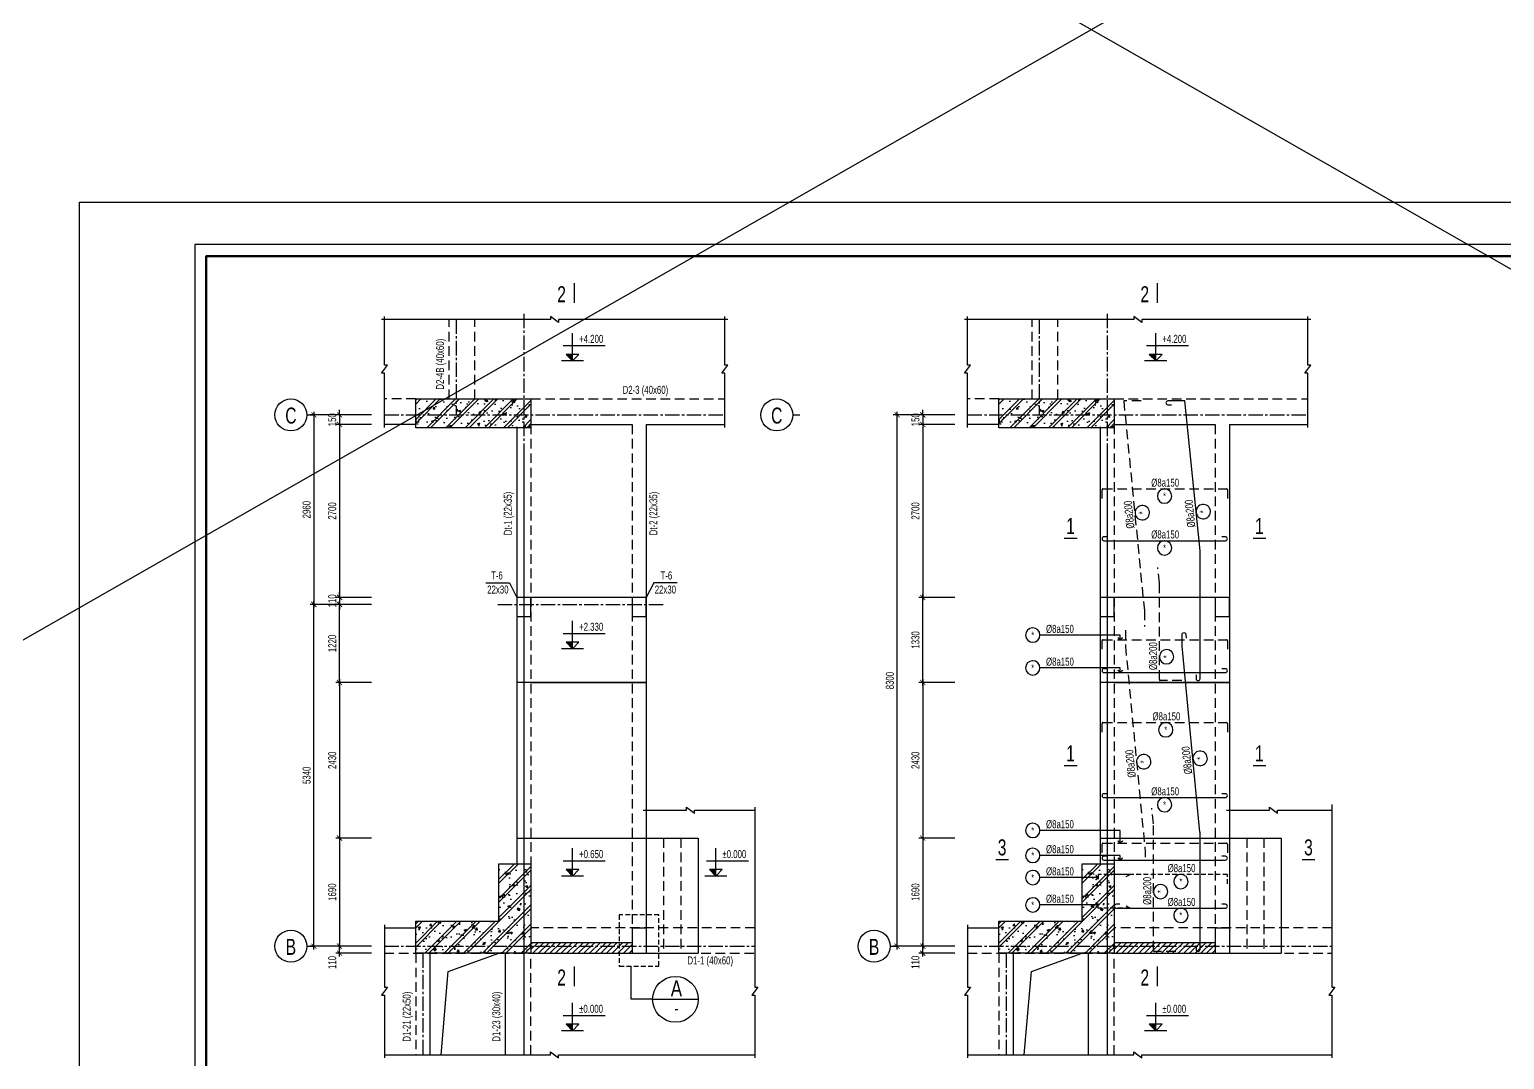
# Model space of a CAD drawing. Header units: millimetres. Extents: x -77370 to 109412, y -14880 to 214694.
# Drawn here: x -781 to 22265, y 22248 to 38339 of the extents above; entities that cross this region are included whole.
import ezdxf
from ezdxf.enums import TextEntityAlignment as Align

# ---------------------------------------------------------------- set-up
doc = ezdxf.new("R2010")
doc.units = ezdxf.units.MM
doc.header["$LTSCALE"] = 300
doc.header["$MEASUREMENT"] = 0
doc.header["$PDMODE"] = 66
doc.linetypes.add('CENTER2', pattern=[1.125, 0.75, -0.125, 0.125, -0.125])
doc.linetypes.add('HIDDEN', pattern=[0.375, 0.25, -0.125])
doc.layers.get('0').update_dxf_attribs({"linetype": 'CONTINUOUS'})
doc.layers.get('DEFPOINTS').update_dxf_attribs({"linetype": 'CONTINUOUS'})
for name, color, linetype in [('CDC-KHUNGTEN', 7, 'CONTINUOUS'), ('CDC.01.AXIS', 160, 'CENTER2'), ('CDC.02.DIM', 1, 'CONTINUOUS'), ('CDC.03.BORDER', 3, 'CONTINUOUS'), ('CDC.04.HIDDEN', 8, 'HIDDEN'), ('CDC.06.TEXT', 2, 'CONTINUOUS'), ('CDC.07.TEXTCOL', 3, 'CONTINUOUS'), ('CDC.09.COLUMN', 4, 'CONTINUOUS'), ('CDC.10.HATCH', 251, 'CONTINUOUS'), ('CDC.11.NOTE', 8, 'CONTINUOUS'), ('CDC.14.STEELNUM', 2, 'CONTINUOUS'), ('KCS_STEEL BOTTOM', 4, 'CONTINUOUS'), ('KCS_STEEL TOP', 4, 'HIDDEN'), ('TEXTCOL_SHAPE', 6, 'CONTINUOUS')]:
    doc.layers.add(name, color=color, linetype=linetype)
doc.styles.add('KCS_SMTEXT', font='arial.ttf', dxfattribs={"width": 0.7})
doc.styles.add('SMTEXT', font='arial.ttf', dxfattribs={"width": 0.7})
doc.dimstyles.new('KCS_DIM50', dxfattribs={"dimscale": 2, "dimtxt": 62.5, "dimasz": 40, "dimexe": 30, "dimexo": 0, "dimgap": 25, "dimtad": 1, "dimdec": 0, "dimzin": 13, "dimdsep": 46, "dimtxsty": 'KCS_SMTEXT', "dimblk": 'ARCHTICK', "dimcen": 0, "dimdle": 25, "dimclrd": 1, "dimclre": 1, "dimclrt": 2, "dimadec": 0, "dimazin": 0, "dimtfac": 1, "dimtdec": 0, "dimtix": 1, "dimtmove": 2, "dimatfit": 3, "dimfxl": 1, "dimtolj": 1, "dimtzin": 13, "dimarcsym": 0})

# ---------------------------------------------------------------- blocks, each defined once
blk = doc.blocks.new('_ArchTick')
at = {"color": 0, "linetype": 'ByBlock', "const_width": 0.15}
blk.add_lwpolyline([(-0.5, -0.5), (0.5, 0.5)], dxfattribs=at)
blk = doc.blocks.new('*D456')
at = {"layer": 'CDC.02.DIM', "color": 1, "lineweight": -2, "transparency": 16777216}
for p, q in [((4563, 29358), (3603, 29358)), ((3663, 23968), (3663, 29408)), ((4563, 24018), (3603, 24018))]:
    blk.add_line(p, q, dxfattribs=at)
at = {"layer": 'DEFPOINTS', "color": 0, "transparency": 16777216}
for p in [(3663, 29358), (4563, 29358), (4563, 24018)]:
    blk.add_point(p, dxfattribs=at)
at = {"layer": 'CDC.02.DIM', "color": 1, "lineweight": -2, "transparency": 16777216, "xscale": 80, "yscale": 80, "zscale": 80}
for p, rotation in [((3663, 29358), 90), ((3663, 24018), 270)]:
    blk.add_blockref('_ArchTick', p, dxfattribs=dict(at, rotation=rotation))
at = {"layer": 'CDC.02.DIM', "color": 2, "transparency": 16777216, "insert": (3549, 26688), "char_height": 125, "attachment_point": 5, "rotation": 90, "style": 'KCS_SMTEXT'}
blk.add_mtext('\\A1;5340', dxfattribs=at)
blk = doc.blocks.new('*D457')
at = {"layer": 'CDC.02.DIM', "color": 1, "lineweight": -2, "transparency": 16777216}
for p, q in [((4563, 29358), (4003, 29358)), ((4063, 28088), (4063, 29408)), ((4563, 28138), (4003, 28138))]:
    blk.add_line(p, q, dxfattribs=at)
at = {"layer": 'DEFPOINTS', "color": 0, "transparency": 16777216}
for p in [(4063, 29358), (4563, 29358), (4563, 28138)]:
    blk.add_point(p, dxfattribs=at)
at = {"layer": 'CDC.02.DIM', "color": 1, "lineweight": -2, "transparency": 16777216, "xscale": 80, "yscale": 80, "zscale": 80}
for p, rotation in [((4063, 29358), 90), ((4063, 28138), 270)]:
    blk.add_blockref('_ArchTick', p, dxfattribs=dict(at, rotation=rotation))
at = {"layer": 'CDC.02.DIM', "color": 2, "transparency": 16777216, "insert": (3949, 28748), "char_height": 125, "attachment_point": 5, "rotation": 90, "style": 'KCS_SMTEXT'}
blk.add_mtext('\\A1;1220', dxfattribs=at)
blk = doc.blocks.new('*D458')
at = {"layer": 'CDC.02.DIM', "color": 1, "lineweight": -2, "transparency": 16777216}
for p, q in [((4563, 32318), (4003, 32318)), ((4063, 32318), (4063, 32398)), ((4063, 32318), (4063, 32168)), ((4563, 32168), (4003, 32168)), ((4063, 32168), (4063, 32088))]:
    blk.add_line(p, q, dxfattribs=at)
at = {"layer": 'DEFPOINTS', "color": 0, "transparency": 16777216}
for p in [(4563, 32318), (4063, 32168), (4563, 32168)]:
    blk.add_point(p, dxfattribs=at)
at = {"layer": 'CDC.02.DIM', "color": 1, "lineweight": -2, "transparency": 16777216, "xscale": 80, "yscale": 80, "zscale": 80}
for p, rotation in [((4063, 32318), 270), ((4063, 32168), 90)]:
    blk.add_blockref('_ArchTick', p, dxfattribs=dict(at, rotation=rotation))
at = {"layer": 'CDC.02.DIM', "color": 2, "transparency": 16777216, "insert": (3949, 32243), "char_height": 125, "attachment_point": 5, "rotation": 90, "style": 'KCS_SMTEXT'}
blk.add_mtext('\\A1;150', dxfattribs=at)
blk = doc.blocks.new('*D459')
at = {"layer": 'CDC.02.DIM', "color": 1, "lineweight": -2, "transparency": 16777216}
for p, q in [((4563, 28138), (4003, 28138)), ((4063, 28188), (4063, 25658)), ((4563, 25708), (4003, 25708))]:
    blk.add_line(p, q, dxfattribs=at)
at = {"layer": 'DEFPOINTS', "color": 0, "transparency": 16777216}
for p in [(4563, 28138), (4063, 25708), (4563, 25708)]:
    blk.add_point(p, dxfattribs=at)
at = {"layer": 'CDC.02.DIM', "color": 1, "lineweight": -2, "transparency": 16777216, "xscale": 80, "yscale": 80, "zscale": 80}
for p, rotation in [((4063, 28138), 90), ((4063, 25708), 270)]:
    blk.add_blockref('_ArchTick', p, dxfattribs=dict(at, rotation=rotation))
at = {"layer": 'CDC.02.DIM', "color": 2, "transparency": 16777216, "insert": (3949, 26923), "char_height": 125, "attachment_point": 5, "rotation": 90, "style": 'KCS_SMTEXT'}
blk.add_mtext('\\A1;2430', dxfattribs=at)
blk = doc.blocks.new('*D460')
at = {"layer": 'CDC.02.DIM', "color": 1, "lineweight": -2, "transparency": 16777216}
for p, q in [((4563, 24018), (4003, 24018)), ((4063, 23858), (4063, 24068)), ((4563, 23908), (4003, 23908))]:
    blk.add_line(p, q, dxfattribs=at)
at = {"layer": 'DEFPOINTS', "color": 0, "transparency": 16777216}
for p in [(4063, 24018), (4563, 24018), (4563, 23908)]:
    blk.add_point(p, dxfattribs=at)
at = {"layer": 'CDC.02.DIM', "color": 1, "lineweight": -2, "transparency": 16777216, "xscale": 80, "yscale": 80, "zscale": 80}
for p, rotation in [((4063, 24018), 90), ((4063, 23908), 270)]:
    blk.add_blockref('_ArchTick', p, dxfattribs=dict(at, rotation=rotation))
at = {"layer": 'CDC.02.DIM', "color": 2, "transparency": 16777216, "insert": (3949, 23763), "char_height": 125, "attachment_point": 5, "rotation": 90, "style": 'KCS_SMTEXT'}
blk.add_mtext('\\A1;110', dxfattribs=at)
blk = doc.blocks.new('*D461')
at = {"layer": 'CDC.02.DIM', "color": 1, "lineweight": -2, "transparency": 16777216}
for p, q in [((4563, 32168), (4003, 32168)), ((4063, 32218), (4063, 29418)), ((4563, 29468), (4003, 29468))]:
    blk.add_line(p, q, dxfattribs=at)
at = {"layer": 'DEFPOINTS', "color": 0, "transparency": 16777216}
for p in [(4563, 32168), (4063, 29468), (4563, 29468)]:
    blk.add_point(p, dxfattribs=at)
at = {"layer": 'CDC.02.DIM', "color": 1, "lineweight": -2, "transparency": 16777216, "xscale": 80, "yscale": 80, "zscale": 80}
for p, rotation in [((4063, 32168), 90), ((4063, 29468), 270)]:
    blk.add_blockref('_ArchTick', p, dxfattribs=dict(at, rotation=rotation))
at = {"layer": 'CDC.02.DIM', "color": 2, "transparency": 16777216, "insert": (3949, 30818), "char_height": 125, "attachment_point": 5, "rotation": 90, "style": 'KCS_SMTEXT'}
blk.add_mtext('\\A1;2700', dxfattribs=at)
blk = doc.blocks.new('*D463')
at = {"layer": 'CDC.02.DIM', "color": 1, "lineweight": -2, "transparency": 16777216}
for p, q in [((4563, 25708), (4003, 25708)), ((4063, 25758), (4063, 23968)), ((4563, 24018), (4003, 24018))]:
    blk.add_line(p, q, dxfattribs=at)
at = {"layer": 'DEFPOINTS', "color": 0, "transparency": 16777216}
for p in [(4563, 25708), (4063, 24018), (4563, 24018)]:
    blk.add_point(p, dxfattribs=at)
at = {"layer": 'CDC.02.DIM', "color": 1, "lineweight": -2, "transparency": 16777216, "xscale": 80, "yscale": 80, "zscale": 80}
for p, rotation in [((4063, 25708), 90), ((4063, 24018), 270)]:
    blk.add_blockref('_ArchTick', p, dxfattribs=dict(at, rotation=rotation))
at = {"layer": 'CDC.02.DIM', "color": 2, "transparency": 16777216, "insert": (3949, 24863), "char_height": 125, "attachment_point": 5, "rotation": 90, "style": 'KCS_SMTEXT'}
blk.add_mtext('\\A1;1690', dxfattribs=at)
blk = doc.blocks.new('*D222')
at = {"layer": 'CDC.02.DIM', "color": 1, "lineweight": -2, "transparency": 16777216}
for p, q in [((13676, 32318), (12716, 32318)), ((12776, 23968), (12776, 32368)), ((13676, 24018), (12716, 24018))]:
    blk.add_line(p, q, dxfattribs=at)
at = {"layer": 'DEFPOINTS', "color": 0, "transparency": 16777216}
for p in [(12776, 32318), (13676, 32318), (13676, 24018)]:
    blk.add_point(p, dxfattribs=at)
at = {"layer": 'CDC.02.DIM', "color": 1, "lineweight": -2, "transparency": 16777216, "xscale": 80, "yscale": 80, "zscale": 80}
for p, rotation in [((12776, 32318), 90), ((12776, 24018), 270)]:
    blk.add_blockref('_ArchTick', p, dxfattribs=dict(at, rotation=rotation))
at = {"layer": 'CDC.02.DIM', "color": 2, "transparency": 16777216, "insert": (12662, 28168), "char_height": 125, "attachment_point": 5, "rotation": 90, "style": 'KCS_SMTEXT'}
blk.add_mtext('\\A1;8300', dxfattribs=at)
blk = doc.blocks.new('*D223')
at = {"layer": 'CDC.02.DIM', "color": 1, "lineweight": -2, "transparency": 16777216}
for p, q in [((13176, 28088), (13176, 29518)), ((13676, 29468), (13116, 29468)), ((13676, 28138), (13116, 28138))]:
    blk.add_line(p, q, dxfattribs=at)
at = {"layer": 'DEFPOINTS', "color": 0, "transparency": 16777216}
for p in [(13176, 29468), (13676, 29468), (13676, 28138)]:
    blk.add_point(p, dxfattribs=at)
at = {"layer": 'CDC.02.DIM', "color": 1, "lineweight": -2, "transparency": 16777216, "xscale": 80, "yscale": 80, "zscale": 80}
for p, rotation in [((13176, 29468), 90), ((13176, 28138), 270)]:
    blk.add_blockref('_ArchTick', p, dxfattribs=dict(at, rotation=rotation))
at = {"layer": 'CDC.02.DIM', "color": 2, "transparency": 16777216, "insert": (13062, 28803), "char_height": 125, "attachment_point": 5, "rotation": 90, "style": 'KCS_SMTEXT'}
blk.add_mtext('\\A1;1330', dxfattribs=at)
blk = doc.blocks.new('*D224')
at = {"layer": 'CDC.02.DIM', "color": 1, "lineweight": -2, "transparency": 16777216}
for p, q in [((13676, 32318), (13116, 32318)), ((13176, 32318), (13176, 32398)), ((13176, 32318), (13176, 32168)), ((13676, 32168), (13116, 32168)), ((13176, 32168), (13176, 32088))]:
    blk.add_line(p, q, dxfattribs=at)
at = {"layer": 'DEFPOINTS', "color": 0, "transparency": 16777216}
for p in [(13676, 32318), (13176, 32168), (13676, 32168)]:
    blk.add_point(p, dxfattribs=at)
at = {"layer": 'CDC.02.DIM', "color": 1, "lineweight": -2, "transparency": 16777216, "xscale": 80, "yscale": 80, "zscale": 80}
for p, rotation in [((13176, 32318), 270), ((13176, 32168), 90)]:
    blk.add_blockref('_ArchTick', p, dxfattribs=dict(at, rotation=rotation))
at = {"layer": 'CDC.02.DIM', "color": 2, "transparency": 16777216, "insert": (13062, 32243), "char_height": 125, "attachment_point": 5, "rotation": 90, "style": 'KCS_SMTEXT'}
blk.add_mtext('\\A1;150', dxfattribs=at)
blk = doc.blocks.new('*D225')
at = {"layer": 'CDC.02.DIM', "color": 1, "lineweight": -2, "transparency": 16777216}
for p, q in [((13676, 28138), (13116, 28138)), ((13176, 28188), (13176, 25658)), ((13676, 25708), (13116, 25708))]:
    blk.add_line(p, q, dxfattribs=at)
at = {"layer": 'DEFPOINTS', "color": 0, "transparency": 16777216}
for p in [(13676, 28138), (13176, 25708), (13676, 25708)]:
    blk.add_point(p, dxfattribs=at)
at = {"layer": 'CDC.02.DIM', "color": 1, "lineweight": -2, "transparency": 16777216, "xscale": 80, "yscale": 80, "zscale": 80}
for p, rotation in [((13176, 28138), 90), ((13176, 25708), 270)]:
    blk.add_blockref('_ArchTick', p, dxfattribs=dict(at, rotation=rotation))
at = {"layer": 'CDC.02.DIM', "color": 2, "transparency": 16777216, "insert": (13062, 26923), "char_height": 125, "attachment_point": 5, "rotation": 90, "style": 'KCS_SMTEXT'}
blk.add_mtext('\\A1;2430', dxfattribs=at)
blk = doc.blocks.new('*D226')
at = {"layer": 'CDC.02.DIM', "color": 1, "lineweight": -2, "transparency": 16777216}
for p, q in [((13676, 24018), (13116, 24018)), ((13176, 23858), (13176, 24068)), ((13676, 23908), (13116, 23908))]:
    blk.add_line(p, q, dxfattribs=at)
at = {"layer": 'DEFPOINTS', "color": 0, "transparency": 16777216}
for p in [(13176, 24018), (13676, 24018), (13676, 23908)]:
    blk.add_point(p, dxfattribs=at)
at = {"layer": 'CDC.02.DIM', "color": 1, "lineweight": -2, "transparency": 16777216, "xscale": 80, "yscale": 80, "zscale": 80}
for p, rotation in [((13176, 24018), 90), ((13176, 23908), 270)]:
    blk.add_blockref('_ArchTick', p, dxfattribs=dict(at, rotation=rotation))
at = {"layer": 'CDC.02.DIM', "color": 2, "transparency": 16777216, "insert": (13062, 23767), "char_height": 125, "attachment_point": 5, "rotation": 90, "style": 'KCS_SMTEXT'}
blk.add_mtext('\\A1;110', dxfattribs=at)
blk = doc.blocks.new('*D227')
at = {"layer": 'CDC.02.DIM', "color": 1, "lineweight": -2, "transparency": 16777216}
for p, q in [((13676, 32168), (13116, 32168)), ((13176, 32218), (13176, 29418)), ((13676, 29468), (13116, 29468))]:
    blk.add_line(p, q, dxfattribs=at)
at = {"layer": 'DEFPOINTS', "color": 0, "transparency": 16777216}
for p in [(13676, 32168), (13176, 29468), (13676, 29468)]:
    blk.add_point(p, dxfattribs=at)
at = {"layer": 'CDC.02.DIM', "color": 1, "lineweight": -2, "transparency": 16777216, "xscale": 80, "yscale": 80, "zscale": 80}
for p, rotation in [((13176, 32168), 90), ((13176, 29468), 270)]:
    blk.add_blockref('_ArchTick', p, dxfattribs=dict(at, rotation=rotation))
at = {"layer": 'CDC.02.DIM', "color": 2, "transparency": 16777216, "insert": (13062, 30818), "char_height": 125, "attachment_point": 5, "rotation": 90, "style": 'KCS_SMTEXT'}
blk.add_mtext('\\A1;2700', dxfattribs=at)
blk = doc.blocks.new('*D229')
at = {"layer": 'CDC.02.DIM', "color": 1, "lineweight": -2, "transparency": 16777216}
for p, q in [((13676, 25708), (13116, 25708)), ((13176, 25758), (13176, 23968)), ((13676, 24018), (13116, 24018))]:
    blk.add_line(p, q, dxfattribs=at)
at = {"layer": 'DEFPOINTS', "color": 0, "transparency": 16777216}
for p in [(13676, 25708), (13176, 24018), (13676, 24018)]:
    blk.add_point(p, dxfattribs=at)
at = {"layer": 'CDC.02.DIM', "color": 1, "lineweight": -2, "transparency": 16777216, "xscale": 80, "yscale": 80, "zscale": 80}
for p, rotation in [((13176, 25708), 90), ((13176, 24018), 270)]:
    blk.add_blockref('_ArchTick', p, dxfattribs=dict(at, rotation=rotation))
at = {"layer": 'CDC.02.DIM', "color": 2, "transparency": 16777216, "insert": (13062, 24863), "char_height": 125, "attachment_point": 5, "rotation": 90, "style": 'KCS_SMTEXT'}
blk.add_mtext('\\A1;1690', dxfattribs=at)
blk = doc.blocks.new('*D464')
at = {"layer": 'CDC.02.DIM', "color": 1, "lineweight": -2, "transparency": 16777216}
for p, q in [((4063, 29468), (4063, 29548)), ((4563, 29468), (4003, 29468)), ((4563, 29358), (4003, 29358)), ((4063, 29468), (4063, 29358)), ((4063, 29358), (4063, 29278))]:
    blk.add_line(p, q, dxfattribs=at)
at = {"layer": 'DEFPOINTS', "color": 0, "transparency": 16777216}
for p in [(4063, 29358), (4563, 29468), (4563, 29358)]:
    blk.add_point(p, dxfattribs=at)
at = {"layer": 'CDC.02.DIM', "color": 1, "lineweight": -2, "transparency": 16777216, "xscale": 80, "yscale": 80, "zscale": 80}
for p, rotation in [((4063, 29468), 270), ((4063, 29358), 90)]:
    blk.add_blockref('_ArchTick', p, dxfattribs=dict(at, rotation=rotation))
at = {"layer": 'CDC.02.DIM', "color": 2, "transparency": 16777216, "insert": (3949, 29413), "char_height": 125, "attachment_point": 5, "rotation": 90, "style": 'KCS_SMTEXT'}
blk.add_mtext('\\A1;110', dxfattribs=at)
blk = doc.blocks.new('*D465')
at = {"layer": 'CDC.02.DIM', "color": 1, "lineweight": -2, "transparency": 16777216}
for p, q in [((4563, 32318), (3603, 32318)), ((3663, 32368), (3663, 29308)), ((4563, 29358), (3603, 29358))]:
    blk.add_line(p, q, dxfattribs=at)
at = {"layer": 'DEFPOINTS', "color": 0, "transparency": 16777216}
for p in [(4563, 32318), (3663, 29358), (4563, 29358)]:
    blk.add_point(p, dxfattribs=at)
at = {"layer": 'CDC.02.DIM', "color": 1, "lineweight": -2, "transparency": 16777216, "xscale": 80, "yscale": 80, "zscale": 80}
for p, rotation in [((3663, 32318), 90), ((3663, 29358), 270)]:
    blk.add_blockref('_ArchTick', p, dxfattribs=dict(at, rotation=rotation))
at = {"layer": 'CDC.02.DIM', "color": 2, "transparency": 16777216, "insert": (3549, 30838), "char_height": 125, "attachment_point": 5, "rotation": 90, "style": 'KCS_SMTEXT'}
blk.add_mtext('\\A1;2960', dxfattribs=at)
blk = doc.blocks.new('Khung tên chuẩn')
at = {"layer": 'CDC-KHUNGTEN', "color": 8}
blk.add_lwpolyline([(75096, 1100), (83000, 1100), (83000, 58300), (3000, 58300), (3000, 1100), (75096, 1100)], dxfattribs=at)
at = {"layer": 'CDC-KHUNGTEN', "color": 255, "lineweight": 60}
blk.add_lwpolyline([(74900, 1400), (74900, 58000), (3300, 58000), (3300, 1400), (74900, 1400)], close=True, dxfattribs=at)
at = {"layer": 'DEFPOINTS', "color": 1, "ltscale": 0.2}
blk.add_lwpolyline([(0, 0), (0, 59400), (84100, 59400), (84100, 0), (0, 0)], close=True, dxfattribs=at)

msp = doc.modelspace()

# ---------------------------------------------------------------- hatches: boundary and pattern name
at = {"layer": 'CDC.10.HATCH'}
h = msp.add_hatch(dxfattribs=at)
h.set_pattern_fill('BT-01', color=256, scale=50, style=0, pattern_type=2)
h.set_pattern_definition([(50, (-522332.13, -252579.8), (358.63009, -31.37607), [37.5, -412.5]), (355, (-522332.13, -252579.8), (-69.37567, 376.09607), [30, -330]), (100.4514, (-522302.24, -252582.43), (289.2547, 344.71977), [31.8701, -350.57106]), (46.1842, (-522332.13, -252479.8), (533.62052, -82.7595), [56.25, -618.75]), (96.6356, (-522287.66, -252486.7), (467.33135, 487.05894), [47.80514, -525.8565]), (351.1842, (-522332.1, -252479.8), (467.33097, 487.0593), [45, -495]), (21, (-522282.13, -252504.8), (298.45353, -201.30945), [37.5, -412.5]), (326, (-522282.13, -252504.8), (121.65767, 362.57502), [30, -330]), (71.4514, (-522257.25, -252521.6), (420.11131, 161.26525), [31.8701, -350.57106]), (37.5, (-522332.13, -252579.81), (6.079928, 166.446927), [0, -326, 0, -335, 0, -331.25]), (7.5, (-522332.13, -252579.81), (131.53477, 197.205856), [0, -191, 0, -318.5, 0, -126.25]), (327.5, (-522443.63, -252579.81), (266.911218, -11.277436), [0, -125, 0, -390, 0, -517.5]), (317.5, (-522493.63, -252579.81), (291.593085, 50.05249), [0, -162.5, 0, -259, 0, -367.5]), (45, (-522332.13, -252579.81), (-150.26019, 150.26019), []), (45, (-522332.13, -252518.56), (-150.26019, 150.26019), [])])
h.paths.add_polyline_path([(5254.5, 32117.7), (7054.5, 32117.7), (7054.5, 32567.7), (5254.5, 32567.7)])
h = msp.add_hatch(dxfattribs=at)
h.set_pattern_fill('BT-01', color=256, scale=50, style=0, pattern_type=2)
h.set_pattern_definition([(50, (-513219.8, -252579.8), (358.63009, -31.37607), [37.5, -412.5]), (355, (-513219.8, -252579.8), (-69.37567, 376.09607), [30, -330]), (100.4514, (-513189.92, -252582.43), (289.2547, 344.71977), [31.8701, -350.57106]), (46.1842, (-513219.8, -252479.8), (533.62052, -82.7595), [56.25, -618.75]), (96.6356, (-513175.34, -252486.7), (467.33135, 487.05894), [47.80514, -525.8565]), (351.1842, (-513219.8, -252479.8), (467.33097, 487.0593), [45, -495]), (21, (-513169.8, -252504.8), (298.45353, -201.30945), [37.5, -412.5]), (326, (-513169.8, -252504.8), (121.65767, 362.57502), [30, -330]), (71.4514, (-513144.93, -252521.6), (420.11131, 161.26525), [31.8701, -350.57106]), (37.5, (-513219.8, -252579.81), (6.079928, 166.446927), [0, -326, 0, -335, 0, -331.25]), (7.5, (-513219.8, -252579.81), (131.53477, 197.205856), [0, -191, 0, -318.5, 0, -126.25]), (327.5, (-513331.3, -252579.81), (266.911218, -11.277436), [0, -125, 0, -390, 0, -517.5]), (317.5, (-513381.3, -252579.81), (291.593085, 50.05249), [0, -162.5, 0, -259, 0, -367.5]), (45, (-513219.8, -252579.81), (-150.26019, 150.26019), []), (45, (-513219.8, -252518.56), (-150.26019, 150.26019), [])])
h.paths.add_polyline_path([(14366.9, 32117.7), (16166.9, 32117.7), (16166.9, 32567.7), (14366.9, 32567.7)])
h = msp.add_hatch(dxfattribs=at)
h.set_pattern_fill('BT-01', color=256, scale=50, style=0, pattern_type=2)
h.set_pattern_definition([(50, (-544363.2, -252439.8), (358.63009, -31.37607), [37.5, -412.5]), (355, (-544363.2, -252439.8), (-69.37567, 376.09607), [30, -330]), (100.4514, (-544333.32, -252442.43), (289.2547, 344.71977), [31.8701, -350.57106]), (46.1842, (-544363.2, -252339.8), (533.62052, -82.7595), [56.25, -618.75]), (96.6356, (-544318.74, -252346.7), (467.33135, 487.05894), [47.80514, -525.8565]), (351.1842, (-544363.2, -252339.8), (467.33097, 487.0593), [45, -495]), (21, (-544313.2, -252364.8), (298.45353, -201.30945), [37.5, -412.5]), (326, (-544313.2, -252364.8), (121.65767, 362.57502), [30, -330]), (71.4514, (-544288.33, -252381.6), (420.11131, 161.26525), [31.8701, -350.57106]), (37.5, (-544363.2, -252439.81), (6.079928, 166.446927), [0, -326, 0, -335, 0, -331.25]), (7.5, (-544363.2, -252439.81), (131.53477, 197.205856), [0, -191, 0, -318.5, 0, -126.25]), (327.5, (-544474.7, -252439.81), (266.911218, -11.277436), [0, -125, 0, -390, 0, -517.5]), (317.5, (-544524.7, -252439.81), (291.593085, 50.05249), [0, -162.5, 0, -259, 0, -367.5]), (45, (-544363.2, -252439.81), (-150.26019, 150.26019), []), (45, (-544363.2, -252378.56), (-150.26019, 150.26019), [])])
h.paths.add_polyline_path([(7054.5, 23907.7), (7054.5, 25307.7), (6554.5, 25307.7), (6554.5, 24407.7), (5254.5, 24407.7), (5254.5, 23907.7)])
h = msp.add_hatch(dxfattribs=at)
h.set_pattern_fill('BT-01', color=256, scale=50, style=0, pattern_type=2)
h.set_pattern_definition([(50, (-535250.88, -252439.8), (358.63009, -31.37607), [37.5, -412.5]), (355, (-535250.9, -252439.8), (-69.37567, 376.09607), [30, -330]), (100.4514, (-535221, -252442.43), (289.2547, 344.71977), [31.8701, -350.57106]), (46.1842, (-535250.9, -252339.8), (533.62052, -82.7595), [56.25, -618.75]), (96.6356, (-535206.4, -252346.7), (467.33135, 487.05894), [47.80514, -525.8565]), (351.1842, (-535250.9, -252339.8), (467.33097, 487.0593), [45, -495]), (21, (-535200.88, -252364.8), (298.45353, -201.30945), [37.5, -412.5]), (326, (-535200.9, -252364.8), (121.65767, 362.57502), [30, -330]), (71.4514, (-535176, -252381.6), (420.11131, 161.26525), [31.8701, -350.57106]), (37.5, (-535250.88, -252439.81), (6.079928, 166.446927), [0, -326, 0, -335, 0, -331.25]), (7.5, (-535250.88, -252439.81), (131.53477, 197.205856), [0, -191, 0, -318.5, 0, -126.25]), (327.5, (-535362.38, -252439.81), (266.911218, -11.277436), [0, -125, 0, -390, 0, -517.5]), (317.5, (-535412.38, -252439.81), (291.593085, 50.05249), [0, -162.5, 0, -259, 0, -367.5]), (45, (-535250.88, -252439.81), (-150.26019, 150.26019), []), (45, (-535250.88, -252378.56), (-150.26019, 150.26019), [])])
h.paths.add_polyline_path([(16166.9, 23907.7), (16166.9, 25307.7), (15666.9, 25307.7), (15666.9, 24407.7), (14366.9, 24407.7), (14366.9, 23907.7)])
h = msp.add_hatch(dxfattribs=at)
h.set_pattern_fill('ANSI31', color=256, scale=500, style=0)
h.set_pattern_definition([(45, (-2420883.415, 1015596.81), (-44.1941738, 44.1941738), [])])
h.paths.add_polyline_path([(8634.5, 24077.7), (7054.5, 24077.7), (7054.5, 24017.7), (8634.5, 24017.7)])
h.paths.add_polyline_path([(8634.5, 24017.7), (7054.5, 24017.7), (7054.5, 23907.7), (8634.5, 23907.7)])
h = msp.add_hatch(dxfattribs=at)
h.set_pattern_fill('ANSI31', color=256, scale=500, style=0)
h.set_pattern_definition([(45, (-2411771.095, 1015596.81), (-44.1941738, 44.1941738), [])])
h.paths.add_polyline_path([(17746.9, 24077.7), (16166.9, 24077.7), (16166.9, 24017.7), (17746.9, 24017.7)])
h.paths.add_polyline_path([(17746.9, 24017.7), (16166.9, 24017.7), (16166.9, 23907.7), (17746.9, 23907.7)])

# ---------------------------------------------------------------- linework, layer by layer
at = {"layer": 'CDC.01.AXIS'}
for p, q in [((6944.5, 33898.3), (6944.5, 22321.9)), ((16056.9, 33898.3), (16056.9, 22321.9)), ((5884.5, 33811.4), (5884.5, 32317.7)), ((14996.9, 33811.4), (14996.9, 32317.7)), ((4763.2, 32317.7), (10082.4, 32317.7)), ((13875.5, 32317.7), (19194.7, 32317.7)), ((6944.5, 31726.3), (6944.5, 22321.9)), ((16056.9, 31726.3), (16056.9, 22321.9)), ((6534.5, 29357.7), (9154.5, 29357.7)), ((4763.2, 24017.7), (10550.4, 24017.7)), ((13875.5, 24017.7), (19569.7, 24017.7)), ((5364.5, 23907.7), (5364.5, 22321.9)), ((14476.9, 23907.7), (14476.9, 22321.9))]:
    msp.add_line(p, q, dxfattribs=at)
at = {"layer": 'CDC.02.DIM', "color": 1, "linetype": 'ByBlock'}
for p, q in [((7703.2, 33163.7), (7703.2, 33597.5)), ((16815.5, 33163.7), (16815.5, 33597.5)), ((8214.9, 33397.2), (7559.3, 33397.2)), ((7803.8, 33264.3), (7602.5, 33264.3)), ((7703.2, 33163.7), (7602.5, 33264.3)), ((7703.2, 33163.7), (7803.8, 33264.3)), ((17327.2, 33397.2), (16671.6, 33397.2)), ((16916.1, 33264.3), (16714.8, 33264.3)), ((16815.5, 33163.7), (16714.8, 33264.3)), ((16815.5, 33163.7), (16916.1, 33264.3)), ((7876.4, 33163.7), (7529.9, 33163.7)), ((16988.7, 33163.7), (16642.3, 33163.7)), ((7703.2, 28665.6), (7703.2, 29099.4)), ((8214.9, 28899.1), (7559.3, 28899.1)), ((7876.4, 28665.6), (7529.9, 28665.6)), ((7803.8, 28766.2), (7602.5, 28766.2)), ((7703.2, 28665.6), (7602.5, 28766.2)), ((7703.2, 28665.6), (7803.8, 28766.2)), ((7703.2, 25114.6), (7703.2, 25548.4)), ((9942.2, 25114.6), (9942.2, 25548.4)), ((8214.9, 25348.1), (7559.3, 25348.1)), ((7803.8, 25215.2), (7602.5, 25215.2)), ((7703.2, 25114.6), (7602.5, 25215.2)), ((7703.2, 25114.6), (7803.8, 25215.2)), ((10453.9, 25348.1), (9798.3, 25348.1)), ((10042.8, 25215.2), (9841.5, 25215.2)), ((9942.2, 25114.6), (9841.5, 25215.2)), ((9942.2, 25114.6), (10042.8, 25215.2)), ((7876.4, 25114.6), (7529.9, 25114.6)), ((10115.4, 25114.6), (9768.9, 25114.6)), ((7703.2, 22697.8), (7703.2, 23131.6)), ((16815.5, 22697.8), (16815.5, 23131.6)), ((8214.9, 22931.3), (7559.3, 22931.3)), ((17327.2, 22931.3), (16671.6, 22931.3)), ((7876.4, 22697.8), (7529.9, 22697.8)), ((7803.8, 22798.4), (7602.5, 22798.4)), ((7703.2, 22697.8), (7602.5, 22798.4)), ((7703.2, 22697.8), (7803.8, 22798.4)), ((16988.7, 22697.8), (16642.3, 22697.8)), ((16916.1, 22798.4), (16714.8, 22798.4)), ((16815.5, 22697.8), (16714.8, 22798.4)), ((16815.5, 22697.8), (16916.1, 22798.4))]:
    msp.add_line(p, q, dxfattribs=at)
at = {"layer": 'CDC.02.DIM'}
for p, q in [((3553.2, 32317.7), (3663.2, 32317.7)), ((11144.5, 32317.7), (11254.5, 32317.7)), ((3553.1, 24017.7, 0), (3663.1, 24017.7, 0)), ((12665.4, 24017.7, 0), (12775.4, 24017.7, 0))]:
    msp.add_line(p, q, dxfattribs=at)
for centre in [(3303.2, 32317.7), (10894.5, 32317.7), (3303.1, 24017.7, 0), (12415.4, 24017.7, 0)]:
    msp.add_circle(centre, 250, dxfattribs=at)
for points in [[(7602.5, 33264.3), (7703.2, 33163.7), (7703.2, 33264.3)], [(16714.8, 33264.3), (16815.5, 33163.7), (16815.5, 33264.3)], [(7602.5, 28766.2), (7703.2, 28665.6), (7703.2, 28766.2)], [(7602.5, 25215.2), (7703.2, 25114.6), (7703.2, 25215.2)], [(9841.5, 25215.2), (9942.2, 25114.6), (9942.2, 25215.2)], [(7602.5, 22798.4), (7703.2, 22697.8), (7703.2, 22798.4)], [(16714.8, 22798.4), (16815.5, 22697.8), (16815.5, 22798.4)]]:
    msp.add_solid(points, dxfattribs=at)
at = {"layer": 'CDC.03.BORDER'}
for p, q in [((5254.5, 32167.7), (4763.2, 32167.7)), ((6834.5, 32117.7), (6834.5, 25307.7)), ((7054.5, 32167.7), (8634.5, 32167.7)), ((8854.5, 32167.7), (10082.4, 32167.7)), ((8854.5, 32167.7), (8854.5, 23907.7)), ((14366.9, 32167.7), (13875.5, 32167.7)), ((15946.9, 32117.7), (15946.9, 25307.7)), ((16166.9, 32167.7), (17746.9, 32167.7)), ((17966.9, 32167.7), (19194.7, 32167.7)), ((17966.9, 32167.7), (17966.9, 23907.7)), ((8854.5, 29467.7), (6834.5, 29467.7)), ((17966.9, 29467.7), (15946.9, 29467.7)), ((8854.5, 28137.7), (6834.5, 28137.7)), ((7054.5, 28137.7), (8854.5, 28137.7)), ((17966.9, 28137.7), (15946.9, 28137.7)), ((16166.9, 28137.7), (17966.9, 28137.7)), ((6834.5, 25707.7), (8854.5, 25707.7)), ((6834.5, 25707.7), (9664.5, 25707.7)), ((9664.5, 25707.7), (9664.5, 23907.7)), ((15946.9, 25707.7), (18776.9, 25707.7)), ((18776.9, 25707.7), (18776.9, 23907.7)), ((4763.2, 24307.7), (5254.5, 24307.7)), ((8634.5, 24307.7), (8634.5, 23907.7)), ((8634.5, 24307.7), (8854.5, 24307.7)), ((13875.5, 24307.7), (14366.9, 24307.7)), ((17746.9, 24307.7), (17746.9, 23907.7)), ((17746.9, 24307.7), (17966.9, 24307.7)), ((7054.5, 24077.7), (8634.5, 24077.7)), ((16166.9, 24077.7), (17746.9, 24077.7)), ((5474.5, 23907.7), (5474.5, 22321.9)), ((6654.5, 22321.9), (6654.5, 23907.7)), ((7054.5, 23907.7), (9664.5, 23907.7)), ((14586.9, 23907.7), (14586.9, 22321.9)), ((15766.9, 22321.9), (15766.9, 23907.7)), ((16216.9, 23907.7), (18776.9, 23907.7))]:
    msp.add_line(p, q, dxfattribs=at)
at = {"layer": 'CDC.04.HIDDEN', "ltscale": 2}
for p, q in [((5774.5, 32567.7), (5774.5, 33811.4)), ((6174.5, 32567.7), (6174.5, 33811.4)), ((14886.9, 32567.7), (14886.9, 33811.4)), ((15286.9, 32567.7), (15286.9, 33811.4)), ((5254.5, 32567.7), (4763.2, 32567.7)), ((7054.5, 32567.7), (10082.4, 32567.7)), ((14366.9, 32567.7), (13875.5, 32567.7)), ((16166.9, 32567.7), (19194.7, 32567.7)), ((7054.5, 32167.7), (7054.5, 25307.7)), ((8634.5, 32167.7), (8634.5, 24307.7)), ((16166.9, 32167.7), (16166.9, 25307.7)), ((17746.9, 32167.7), (17746.9, 24307.7)), ((9124.5, 25707.7), (9124.5, 23907.7)), ((9394.5, 25707.7), (9394.5, 23907.7)), ((18236.9, 25707.7), (18236.9, 23907.7)), ((18506.9, 25707.7), (18506.9, 23907.7)), ((10550.4, 24307.7), (7054.5, 24307.7)), ((19569.7, 24307.7), (16166.9, 24307.7)), ((4763.2, 23907.7), (10550.4, 23907.7)), ((5254.5, 23907.7), (5254.5, 22321.9)), ((7054.5, 22321.9), (7054.5, 23907.7)), ((13875.5, 23907.7), (19569.7, 23907.7)), ((14366.9, 23907.7), (14366.9, 22321.9)), ((16166.9, 22321.9), (16166.9, 23907.7))]:
    msp.add_line(p, q, dxfattribs=at)
at = {"layer": 'CDC.06.TEXT', "color": 4, "linetype": 'ByBlock'}
for p, q in [((7726.8, 34377.2), (7726.8, 34070.4)), ((16839.1, 34377.2), (16839.1, 34070.4)), ((15587.5, 30389.2), (15387.4, 30389.2)), ((18536.5, 30389.2), (18336.4, 30389.2)), ((15587.5, 26837.3), (15387.4, 26837.3)), ((18536.5, 26837.3), (18336.4, 26837.3)), ((14517.5, 25369.3), (14317.4, 25369.3)), ((19304.5, 25369.3), (19104.4, 25369.3)), ((7726.8, 23702.8), (7726.8, 23395.9)), ((16839.1, 23702.8), (16839.1, 23395.9))]:
    msp.add_line(p, q, dxfattribs=at)
at = {"layer": 'CDC.06.TEXT', "color": 8}
msp.add_line((8954.8, 23188.5), (9669.1, 23188.5), dxfattribs=at)
msp.add_circle((9311.9, 23188.5), 357.1, dxfattribs=at)
at = {"layer": 'CDC.07.TEXTCOL', "color": 1, "elevation": 0}
for points in [[(6349.2, 29693.2), (6717, 29693.2), (6834.5, 29467.7)], [(9339.9, 29693.2), (8972.1, 29693.2), (8854.5, 29467.7)]]:
    msp.add_lwpolyline(points, dxfattribs=at)
at = {"layer": 'CDC.09.COLUMN', "elevation": 0}
for points in [[(7054.5, 32567.7), (7054.5, 32117.7), (5254.5, 32117.7), (5254.5, 32567.7)], [(16166.9, 32567.7), (16166.9, 32117.7), (14366.9, 32117.7), (14366.9, 32567.7)], [(6834.5, 29167.7), (7054.5, 29167.7), (7054.5, 29467.7), (6834.5, 29467.7)], [(8634.5, 29167.7), (8854.5, 29167.7), (8854.5, 29467.7), (8634.5, 29467.7)], [(15946.9, 29167.7), (16166.9, 29167.7), (16166.9, 29467.7), (15946.9, 29467.7)], [(17746.9, 29167.7), (17966.9, 29167.7), (17966.9, 29467.7), (17746.9, 29467.7)], [(5254.5, 24407.7), (6554.5, 24407.7), (6554.5, 25307.7), (7054.5, 25307.7), (7054.5, 23907.7), (5254.5, 23907.7)], [(14366.9, 24407.7), (15666.9, 24407.7), (15666.9, 25307.7), (16166.9, 25307.7), (16166.9, 23907.7), (14366.9, 23907.7)]]:
    msp.add_lwpolyline(points, close=True, dxfattribs=at)
at = {"layer": 'CDC.11.NOTE', "color": 1, "elevation": 0}
for points in [[(10129.3, 33811.4), (7485.3, 33811.4), (7485.3, 33764.5), (7360.3, 33858.2), (7360.3, 33811.4), (4716.3, 33811.4)], [(4763.2, 32120.8), (4763.2, 32969.7), (4716.3, 32969.7), (4810.1, 33094.7), (4763.2, 33094.7), (4763.2, 33858.2)], [(10082.4, 32120.8), (10082.4, 32969.7), (10035.5, 32969.7), (10129.3, 33094.7), (10082.4, 33094.7), (10082.4, 33858.2)], [(19241.6, 33811.4), (16597.6, 33811.4), (16597.6, 33764.5), (16472.6, 33858.2), (16472.6, 33811.4), (13828.7, 33811.4)], [(13875.5, 32120.8), (13875.5, 32969.7), (13828.7, 32969.7), (13922.4, 33094.7), (13875.5, 33094.7), (13875.5, 33858.2)], [(19194.7, 32120.8), (19194.7, 32969.7), (19147.8, 32969.7), (19241.6, 33094.7), (19194.7, 33094.7), (19194.7, 33858.2)], [(8807.7, 26145.8), (9483.5, 26145.8), (9483.5, 26192.7), (9608.5, 26098.9), (9608.5, 26145.8), (10550.4, 26145.8)], [(10550.4, 26192.7), (10550.4, 23377.3), (10597.3, 23377.3), (10503.5, 23252.3), (10550.4, 23252.3), (10550.4, 22275)], [(17920, 26145.8), (18595.8, 26145.8), (18595.8, 26192.7), (18720.8, 26098.9), (18720.8, 26145.8), (19569.7, 26145.8)], [(19569.7, 26231.5), (19569.7, 23377.3), (19616.6, 23377.3), (19522.8, 23252.3), (19569.7, 23252.3), (19569.7, 22275)], [(4763.2, 24354.5), (4763.2, 23377.3), (4810.1, 23377.3), (4716.3, 23252.3), (4763.2, 23252.3), (4763.2, 22275)], [(13875.5, 24354.5), (13875.5, 23377.3), (13922.4, 23377.3), (13828.7, 23252.3), (13875.5, 23252.3), (13875.5, 22275)], [(4763.2, 22321.9), (7360.3, 22321.9), (7360.3, 22368.8), (7485.3, 22275), (7485.3, 22321.9), (10550.4, 22321.9)], [(13875.5, 22321.9), (16472.6, 22321.9), (16472.6, 22368.8), (16597.6, 22275), (16597.6, 22321.9), (19569.7, 22321.9)]]:
    msp.add_lwpolyline(points, dxfattribs=at)
at = {"layer": 'CDC.11.NOTE', "elevation": 0}
for points in [[(16262.8, 28806.3), (16228.6, 28840.5), (16230.9, 28842.8), (16262.8, 28809.5), (16294.6, 28842.8), (16296.9, 28840.5), (16262.8, 28806.3), (16262.8, 28878.5), (15006.7, 28878.5)], [(16262.8, 28293.9), (16228.6, 28328), (16230.9, 28330.3), (16262.8, 28297.1), (16294.6, 28330.3), (16296.9, 28328), (16262.8, 28293.9), (16262.8, 28366), (15006.7, 28366)], [(16262.8, 25626.8), (16228.6, 25661), (16230.9, 25663.2), (16262.8, 25630), (16294.6, 25663.2), (16296.9, 25661), (16262.8, 25626.8), (16262.8, 25826.9), (15006.7, 25826.9)], [(16262.8, 25364.2), (16228.6, 25398.4), (16230.9, 25400.7), (16262.8, 25367.4), (16294.6, 25400.7), (16296.9, 25398.4), (16262.8, 25364.2), (16262.8, 25436.4), (15006.7, 25436.4)], [(15916.9, 25090.6), (15882.7, 25124.8), (15880.4, 25122.5), (15913.6, 25090.6), (15880.4, 25058.7), (15882.7, 25056.5), (15916.9, 25090.6), (15006.7, 25090.6)], [(15916.9, 24662.6), (15882.7, 24696.7), (15880.4, 24694.5), (15913.6, 24662.6), (15880.4, 24630.7), (15882.7, 24628.4), (15916.9, 24662.6), (15006.7, 24662.6)], [(5648.7, 22321.9), (5761.1, 23621.7), (6554.5, 23907.7)], [(14761, 22321.9), (14873.4, 23621.7), (15666.9, 23907.7)]]:
    msp.add_lwpolyline(points, dxfattribs=at)
at = {"layer": 'CDC.11.NOTE', "linetype": 'HIDDEN', "elevation": 0}
msp.add_lwpolyline([(8434.5, 23707.7), (9054.5, 23707.7), (9054.5, 24507.7), (8434.5, 24507.7)], close=True, dxfattribs=at)
at = {"layer": 'CDC.11.NOTE'}
msp.add_lwpolyline([(8954.8, 23188.5), (8617.8, 23188.5), (8617.8, 23707.7)], dxfattribs=at)
at = {"layer": 'CDC.14.STEELNUM', "color": 8}
for centre, start, end in [((16953.6, 31050.2), 90, 87.70756), ((16606.7, 30790.9), 188.11789, 185.82544), ((17558.3, 30807.5), 188.11789, 185.82544), ((16953.6, 30241.1), 90, 87.70756), ((14894.2, 28878.5), 92.29244, 90), ((16984.9, 28540.3), 180, 177.70756), ((14894.2, 28366), 92.29244, 90), ((16973.1, 27399.5), 90, 87.70756), ((16629.1, 26901), 188.11789, 185.82544), ((17510.2, 26954), 188.11789, 185.82544), ((16953.6, 26228.5), 90, 87.70756), ((14894.2, 25826.9), 92.29244, 90), ((14894.2, 25436.4), 92.29244, 90), ((14894.2, 25090.6), 92.29244, 90), ((17209.4, 25028.2), 90, 87.70756), ((16892, 24871.9), 180, 177.70756), ((14894.2, 24662.6), 92.29244, 90), ((17209.4, 24500.2), 90, 87.70756)]:
    msp.add_arc(centre, 112.5, start, end, dxfattribs=at)
at = {"layer": 'KCS_STEEL BOTTOM', "color": 4, "elevation": 0}
for points in [[(17447.7, 28257.7), (17447.7, 28197.7, 1), (17507.7, 28197.7), (17507.7, 29467.7), (17507.7, 30196), (17268.7, 32537.7), (17004.3, 32537.7, 1), (17004.3, 32477.7), (17064.3, 32477.7)], [(16066.9, 30413.5), (16006.9, 30413.5, 1), (16006.9, 30353.5), (17906.9, 30353.5, 1), (17906.9, 30413.5), (17846.9, 30413.5)], [(17227.9, 28707.7), (17227.9, 28886.5, -1), (17287.8, 28888.3), (17289.6, 28828.3)], [(17447.7, 24027.7), (17447.7, 23967.7, 1), (17507.7, 23967.7), (17507.7, 25794.6, 0.0239621), (17507.6, 25797.5), (17227.9, 28707.7)], [(16066.9, 28353.9), (16006.9, 28353.9, 1), (16006.9, 28293.9), (17906.9, 28293.9, 1), (17906.9, 28353.9), (17846.9, 28353.9)], [(16066.9, 26400.9), (16006.9, 26400.9, 1), (16006.9, 26340.9), (17906.9, 26340.9, 1), (17906.9, 26400.9), (17846.9, 26400.9)], [(16066.9, 25424.2), (16006.9, 25424.2, 1), (16006.9, 25364.2), (17906.9, 25364.2, 1), (17906.9, 25424.2), (17846.9, 25424.2)], [(16256.9, 24672.6), (16196.9, 24672.6, 1), (16196.9, 24612.6), (17906.9, 24612.6, 1), (17906.9, 24672.6), (17846.9, 24672.6)]]:
    msp.add_lwpolyline(points, format="xyb", dxfattribs=at)
at = {"layer": 'KCS_STEEL TOP', "color": 4, "ltscale": 2, "elevation": 0}
for points in [[(16590.6, 32537.7), (16315.5, 32537.7), (16638.3, 29261), (16638.3, 29011)], [(16341.5, 28957.7), (16341.5, 28707.7), (16652.6, 25488.8), (16652.6, 25408.8)]]:
    msp.add_lwpolyline(points, dxfattribs=at)
for points in [[(15976.9, 31012.6), (15976.9, 31147.6, -0.4142136), (15991.9, 31162.6), (17921.9, 31162.6, -0.4142136), (17936.9, 31147.6), (17936.9, 31012.6)], [(17222.5, 28167.7), (16887.5, 28167.7, -0.4142136), (16872.5, 28182.7), (16872.5, 29687.7), (16847.1, 29936.4)], [(15976.9, 28656.3), (15976.9, 28791.3, -0.4142136), (15991.9, 28806.3), (17921.9, 28806.3, -0.4142136), (17936.9, 28791.3), (17936.9, 28656.3)], [(15976.9, 27361.9), (15976.9, 27496.9, -0.4142136), (15991.9, 27511.9), (17921.9, 27511.9, -0.4142136), (17936.9, 27496.9), (17936.9, 27361.9)], [(17129.6, 23937.7), (16794.6, 23937.7, -0.4142136), (16779.6, 23952.7), (16779.6, 25927.7), (16754.2, 26176.4)], [(15976.9, 25476.8), (15976.9, 25611.8, -0.4142136), (15991.9, 25626.8), (17921.9, 25626.8, -0.4142136), (17936.9, 25611.8), (17936.9, 25476.8)]]:
    msp.add_lwpolyline(points, format="xyb", dxfattribs=at)
at = {"layer": 'KCS_STEEL TOP', "elevation": 0}
for points in [[(16355.9, 25105.4), (16416.9, 25140.6), (15916.9, 25140.6), (15916.9, 25040.6)], [(17936.9, 24990.6), (17936.9, 25140.6), (16166.9, 25140.6)], [(16355.9, 24647.8), (16416.9, 24612.6), (15916.9, 24612.6), (15916.9, 24712.6)]]:
    msp.add_lwpolyline(points, dxfattribs=at)
at = {"layer": 'TEXTCOL_SHAPE'}
for p, q in [((-77370.2, -14880), (108990, 91558.5)), ((-77370.2, 91558.5), (108990, -14880))]:
    msp.add_line(p, q, dxfattribs=at)

# ---------------------------------------------------------------- block references
at = {"xscale": 0.5999999999985448, "yscale": 0.5999999999985448, "zscale": 0.5999999999985448}
msp.add_blockref('Khung tên chuẩn', (0, 0), dxfattribs=at)

# ---------------------------------------------------------------- texts
at = {"layer": 'CDC.02.DIM', "color": 2, "linetype": 'ByBlock', "style": 'SMTEXT', "width": 0.7}
for s, p in [('+4.200', (7806.4, 33443.9)), ('+4.200', (16918.7, 33443.9)), ('+2.330', (7806.4, 28945.8)), ('+0.650', (7806.4, 25394.8)), ('%%P0.000', (10045.4, 25394.8)), ('%%P0.000', (7806.4, 22978)), ('%%P0.000', (16918.7, 22978))]:
    msp.add_text(s, height=125, dxfattribs=at).set_placement(p)
at = {"layer": 'CDC.02.DIM', "color": 4, "style": 'SMTEXT', "width": 0.7}
for s, p in [('C', (3303.2, 32308.2)), ('C', (10894.5, 32308.2)), ('B', (3303.1, 24008.3, 0)), ('B', (12415.4, 24008.3, 0))]:
    msp.add_text(s, height=250, dxfattribs=at).set_placement(p, align=Align.MIDDLE)
at = {"layer": 'CDC.06.TEXT', "color": 4, "linetype": 'ByBlock', "style": 'SMTEXT', "width": 0.7}
for s, p in [('2', (7532.5, 34205.8)), ('2', (16644.8, 34205.8)), ('1', (15485.2, 30582.4, -31924.4)), ('1', (18434.2, 30582.4, -31924.4)), ('1', (15485.2, 27030.6, -31924.4)), ('1', (18434.2, 27030.6, -31924.4)), ('3', (14415.2, 25562.6, -31924.4)), ('3', (19202.2, 25562.6, -31924.4)), ('2', (7532.5, 23531.3)), ('2', (16644.8, 23531.3))]:
    msp.add_text(s, height=250, dxfattribs=at).set_placement(p, align=Align.MIDDLE)
at = {"layer": 'CDC.06.TEXT', "style": 'SMTEXT', "width": 0.7}
for s, rotation, p in [('D2-4B (40x60)', 90, (5647.8, 33110.3, 0)), ('Dt-1 (22x35)', 90, (6707.8, 30777.8, 0)), ('Dt-2 (22x35)', 90, (8981.3, 30777.8, 0)), ('%%C8a200', 95.82544, (16398.9, 30759.6)), ('%%C8a200', 95.82544, (17350.5, 30776.2)), ('%%C8a200', 90, (16775, 28550.3)), ('%%C8a200', 95.82544, (16421.3, 26869.7)), ('%%C8a200', 95.82544, (17302.4, 26922.7)), ('%%C8a200', 90, (16682.1, 24882)), ('D1-21 (22x50)', 90, (5127.8, 22917.4, 0)), ('D1-23 (30x40)', 90, (6527.8, 22917.4, 0))]:
    msp.add_text(s, height=125, rotation=rotation, dxfattribs=at).set_placement(p, align=Align.MIDDLE)
for s, p in [('D2-3 (40x60)', (8842.1, 32694.4, 0)), ('%%C8a150', (16963.6, 31260.1)), ('%%C8a150', (16963.6, 30451)), ('%%C8a150', (15319.4, 28976)), ('%%C8a150', (15319.4, 28463.5)), ('%%C8a150', (16983.1, 27609.4)), ('%%C8a150', (16963.6, 26438.4)), ('%%C8a150', (15319.4, 25924.4)), ('%%C8a150', (15319.4, 25533.9)), ('%%C8a150', (15319.4, 25188.1)), ('%%C8a150', (17219.5, 25238.1)), ('%%C8a150', (15319.4, 24760.1)), ('%%C8a150', (17219.5, 24710.1)), ('D1-1 (40x60)', (9855.2, 23780.9, 0))]:
    msp.add_text(s, height=125, dxfattribs=at).set_placement(p, align=Align.MIDDLE)
at = {"layer": 'CDC.06.TEXT', "style": 'SMTEXT', "width": 0.75}
for s, height, p in [('A', 250, (9326.7, 23361.5)), ('-', 178.6, (9326.7, 23046.7))]:
    msp.add_text(s, height=height, dxfattribs=at).set_placement(p, align=Align.MIDDLE_CENTER)
at = {"layer": 'CDC.07.TEXTCOL', "style": 'SMTEXT', "width": 0.7}
for s, p in [('T-6', (6522.4, 29809.8)), ('T-6', (9169.6, 29809.8)), ('22x30', (6537.2, 29590.1)), ('22x30', (9154.3, 29590.1))]:
    msp.add_text(s, height=125, dxfattribs=at).set_placement(p, align=Align.MIDDLE_CENTER)
at = {"layer": 'CDC.14.STEELNUM', "style": 'SMTEXT', "width": 0.7}
for p in [(16953.6, 31050.2), (16953.6, 30241.1), (14894.2, 28878.5), (14894.2, 28366), (16973.1, 27399.5), (16953.6, 26228.5), (14894.2, 25826.9), (14894.2, 25436.4), (14894.2, 25090.6), (17209.4, 25028.2), (14894.2, 24662.6), (17209.4, 24500.2)]:
    msp.add_text('*', height=112.5, dxfattribs=at).set_placement(p, align=Align.MIDDLE)
for rotation, p in [(95.82544, (16606.7, 30790.9)), (95.82544, (17558.3, 30807.5)), (90, (16984.9, 28540.3)), (95.82544, (17510.2, 26954)), (95.82544, (16629.1, 26901)), (90, (16892, 24871.9))]:
    msp.add_text('*', height=112.5, rotation=rotation, dxfattribs=at).set_placement(p, align=Align.MIDDLE)

# ---------------------------------------------------------------- dimensions: what is measured, and where the dimension line sits
at = {"layer": 'CDC.02.DIM'}
for base, p1, p2, angle, picture, middle in [((3663.2, 29357.7), (4563.2, 32317.7), (4563.2, 29357.7), 270, '*D465', (3549.4, 30837.7)), ((4063.2, 32167.7), (4563.2, 32317.7), (4563.2, 32167.7), 270, '*D458', (3949.4, 32242.7)), ((12775.5, 32317.7), (13675.5, 24017.7), (13675.5, 32317.7), 90, '*D222', (12661.7, 28167.7)), ((13175.5, 32167.7), (13675.5, 32317.7), (13675.5, 32167.7), 270, '*D224', (13061.7, 32242.7)), ((4063.2, 29467.7), (4563.2, 32167.7), (4563.2, 29467.7), 270, '*D461', (3949.4, 30817.7)), ((13175.5, 29467.7), (13675.5, 32167.7), (13675.5, 29467.7), 270, '*D227', (13061.7, 30817.7)), ((4063.2, 29357.7), (4563.2, 29467.7), (4563.2, 29357.7), 270, '*D464', (3949.4, 29412.7)), ((13175.5, 29467.7), (13675.5, 28137.7), (13675.5, 29467.7), 90, '*D223', (13061.7, 28802.7)), ((3663.2, 29357.7), (4563.2, 24017.7), (4563.2, 29357.7), 90, '*D456', (3549.3, 26687.7)), ((4063.2, 29357.7), (4563.2, 28137.7), (4563.2, 29357.7), 90, '*D457', (3949.4, 28747.7)), ((4063.2, 25707.7), (4563.2, 28137.7), (4563.2, 25707.7), 270, '*D459', (3949.3, 26922.7)), ((13175.5, 25707.7), (13675.5, 28137.7), (13675.5, 25707.7), 270, '*D225', (13061.7, 26922.7)), ((4063.2, 24017.7), (4563.2, 25707.7), (4563.2, 24017.7), 270, '*D463', (3949.4, 24862.7)), ((13175.5, 24017.7), (13675.5, 25707.7), (13675.5, 24017.7), 270, '*D229', (13061.7, 24862.7))]:
    dim = msp.add_linear_dim(base=base, p1=p1, p2=p2, angle=angle, dimstyle='KCS_DIM50', dxfattribs=at)
    dim.commit()
    dim.dimension.update_dxf_attribs({"geometry": picture, "text_midpoint": middle})
for base, p1, p2, picture, middle in [((4063.2, 24017.7), (4563.2, 23907.7), (4563.2, 24017.7), '*D460', (3949.4, 23762.8)), ((13175.5, 24017.7), (13675.5, 23907.7), (13675.5, 24017.7), '*D226', (13061.7, 23766.8))]:
    dim = msp.add_linear_dim(base=base, p1=p1, p2=p2, angle=90, dimstyle='KCS_DIM50', dxfattribs=at)
    dim.commit()
    dim.dimension.update_dxf_attribs({"geometry": picture, "text_midpoint": middle, "dimtype": 160})

doc.saveas('drawing.dxf')
